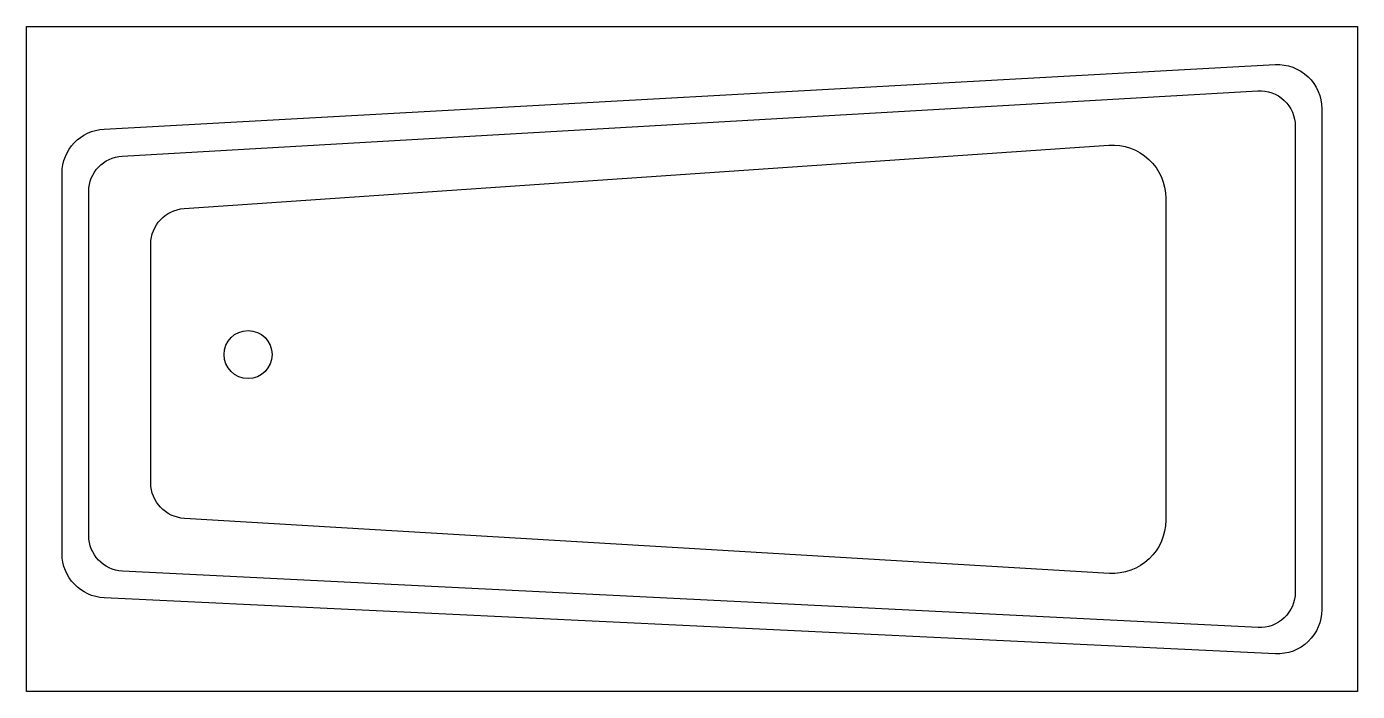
# Model space of a CAD drawing. Extents: x 0 to 1500, y -750 to 0.
import ezdxf

# ---------------------------------------------------------------- set-up
doc = ezdxf.new("R2010")
doc.units = 0
doc.header["$LTSCALE"] = 50
doc.header["$MEASUREMENT"] = 0
doc.layers.get('0').update_dxf_attribs({"linetype": 'CONTINUOUS'})

msp = doc.modelspace()

# ---------------------------------------------------------------- linework, layer by layer
msp.add_lwpolyline([(0, 0), (1500, 0), (1500, -750), (0, -750)], close=True)
for points in [[(87.3, -115.6), (1407.3, -42.9, -0.430413), (1460, -92.8), (1460, -657.6, -0.428246), (1407.6, -707.5), (87.6, -644.5, -0.400319), (40, -594.6), (40, -165.5, -0.398198)], [(107.7, -146), (1387.7, -72.4, -0.43113), (1430, -112.4), (1430, -638, -0.428867), (1388, -677.9), (108, -614.2, -0.399711), (70, -574.2), (70, -185.9, -0.397497)], [(177.4, -205.3), (1219.9, -133.8, -0.434433), (1284, -193.6), (1284, -556.9, -0.431727), (1220.5, -616.8), (177.8, -554.8, -0.398059), (140, -514.8), (140, -245.3, -0.395596)]]:
    msp.add_lwpolyline(points, format="xyb", close=True)
msp.add_circle((249.6, -370), 27.1)

doc.saveas('drawing.dxf')
